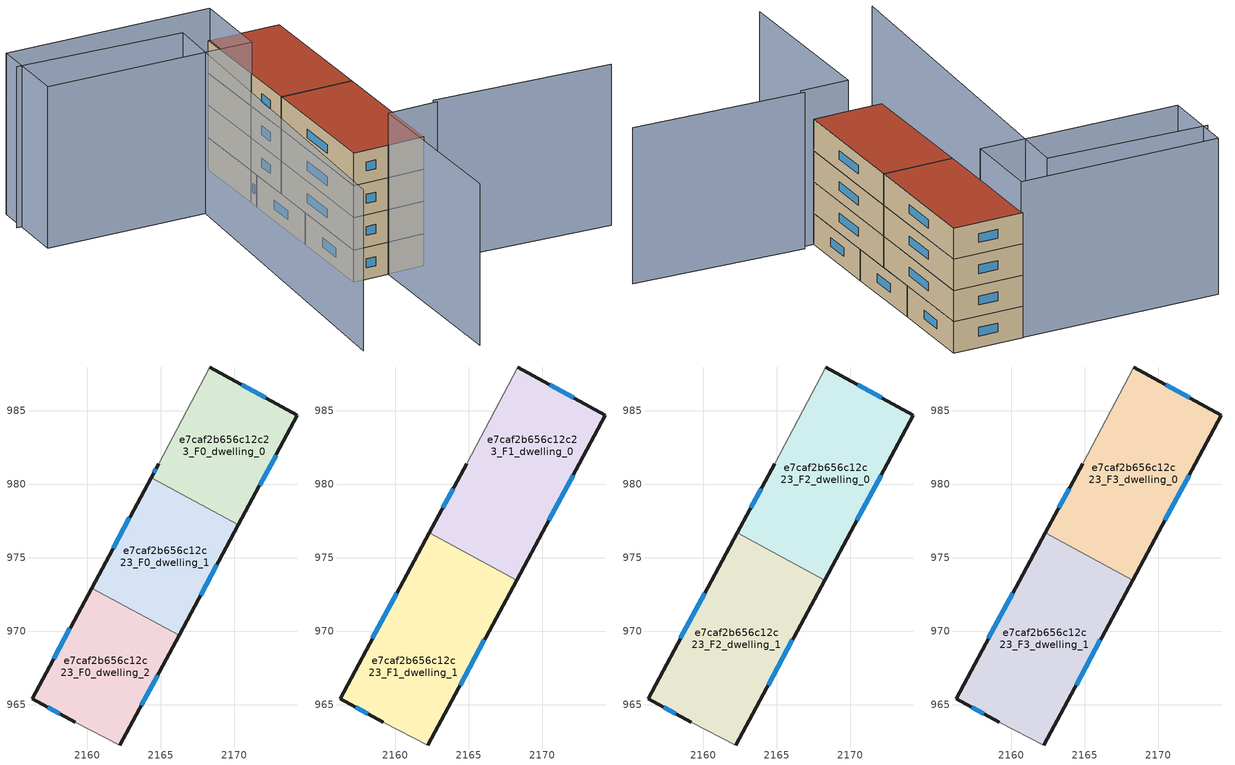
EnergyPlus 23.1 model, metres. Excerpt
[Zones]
e7caf2b656c12c23_F0_dwelling_0
 floor ground (EU_floor_Construction): 2174.3,984.69 2170.28,977.24 2164.33,980.45 2164.85,981.42 2168.33,987.99 z0
 wall outside (EU_wall_Construction): 2170.28,977.24 2174.3,984.69 2168.33,987.99 / 2164.85,981.42 2164.33,980.45 z0:3
 wall to e7caf2b656c12c23_F0_dwelling_1 (EU_wall_Construction): 2164.33,980.45 2170.28,977.24 z0:3
 wall adiabatic (EU_wall_Construction): 2168.33,987.99 2164.85,981.42 z0:3
 window (EU_Window_Construction): 2171.74,979.95 2172.84,981.99 / 2164.67,981.06 2164.52,980.8 / 2172.13,985.89 2170.5,986.79 z1.09:1.91
e7caf2b656c12c23_F0_dwelling_1
 floor ground (EU_floor_Construction): 2170.28,977.24 2166.24,969.73 2160.29,972.94 2164.33,980.45 z0
 wall outside (EU_wall_Construction): 2164.33,980.45 2160.29,972.94 / 2166.24,969.73 2170.28,977.24 z0:3
 wall to e7caf2b656c12c23_F0_dwelling_2 (EU_wall_Construction): 2160.29,972.94 2166.24,969.73 z0:3
 window (EU_Window_Construction): 2162.86,977.72 2161.76,975.66 / 2167.71,972.46 2168.82,974.51 z1.09:1.91
e7caf2b656c12c23_F0_dwelling_2
 floor ground (EU_floor_Construction): 2166.24,969.73 2162.21,962.26 2159.19,963.83 2156.23,965.42 2160.29,972.94 z0
 wall outside (EU_wall_Construction): 2160.29,972.94 2156.23,965.42 2159.19,963.83 / 2162.21,962.26 2166.24,969.73 z0:3
 wall adiabatic (EU_wall_Construction): 2159.19,963.83 2162.21,962.26 z0:3
 window (EU_Window_Construction): 2157.31,964.84 2158.11,964.4 / 2158.82,970.21 2157.71,968.15 / 2163.67,964.97 2164.78,967.02 z1.09:1.91
e7caf2b656c12c23_F1_dwelling_0
 floor to e7caf2b656c12c23_F0_dwelling_0 (EU_floor_Construction): 2174.3,984.69 2170.28,977.24 2164.33,980.45 2164.85,981.42 2168.33,987.99 z3
 floor to e7caf2b656c12c23_F0_dwelling_1 (EU_floor_Construction): 2170.28,977.24 2168.26,973.49 2162.31,976.69 2164.33,980.45 z3
 wall outside (EU_wall_Construction): 2168.26,973.49 2174.3,984.69 2168.33,987.99 / 2164.85,981.42 2162.31,976.69 z3:6
 wall to e7caf2b656c12c23_F1_dwelling_1 (EU_wall_Construction): 2162.31,976.69 2168.26,973.49 z3:6
 wall adiabatic (EU_wall_Construction): 2168.33,987.99 2164.85,981.42 z3:6
 window (EU_Window_Construction): 2170.45,977.55 2172.11,980.63 / 2163.93,979.7 2163.23,978.41 / 2172.13,985.89 2170.5,986.79 z4.09:4.91
e7caf2b656c12c23_F1_dwelling_1
 floor to e7caf2b656c12c23_F0_dwelling_1 (EU_floor_Construction): 2168.26,973.49 2166.24,969.73 2160.29,972.94 2162.31,976.69 z3
 floor to e7caf2b656c12c23_F0_dwelling_2 (EU_floor_Construction): 2166.24,969.73 2162.21,962.26 2159.19,963.83 2156.23,965.42 2160.29,972.94 z3
 wall outside (EU_wall_Construction): 2162.31,976.69 2156.23,965.42 2159.19,963.83 / 2162.21,962.26 2168.26,973.49 z3:6
 wall adiabatic (EU_wall_Construction): 2159.19,963.83 2162.21,962.26 z3:6
 window (EU_Window_Construction): 2157.31,964.84 2158.11,964.4 / 2160.1,972.6 2158.44,969.51 / 2164.41,966.34 2166.07,969.41 z4.09:4.91
e7caf2b656c12c23_F2_dwelling_0
 floor to e7caf2b656c12c23_F1_dwelling_0 (EU_floor_Construction): 2174.3,984.69 2168.26,973.49 2162.31,976.69 2164.85,981.42 2168.33,987.99 z6
 wall outside (EU_wall_Construction): 2168.26,973.49 2174.3,984.69 2168.33,987.99 / 2164.85,981.42 2162.31,976.69 z6:9
 wall to e7caf2b656c12c23_F2_dwelling_1 (EU_wall_Construction): 2162.31,976.69 2168.26,973.49 z6:9
 wall adiabatic (EU_wall_Construction): 2168.33,987.99 2164.85,981.42 z6:9
 window (EU_Window_Construction): 2170.45,977.55 2172.11,980.63 / 2163.93,979.7 2163.23,978.41 / 2172.13,985.89 2170.5,986.79 z7.09:7.91
e7caf2b656c12c23_F2_dwelling_1
 floor to e7caf2b656c12c23_F1_dwelling_1 (EU_floor_Construction): 2168.26,973.49 2162.21,962.26 2159.19,963.83 2156.23,965.42 2162.31,976.69 z6
 wall outside (EU_wall_Construction): 2162.31,976.69 2156.23,965.42 2159.19,963.83 / 2162.21,962.26 2168.26,973.49 z6:9
 wall adiabatic (EU_wall_Construction): 2159.19,963.83 2162.21,962.26 z6:9
 window (EU_Window_Construction): 2157.31,964.84 2158.11,964.4 / 2160.1,972.6 2158.44,969.51 / 2164.41,966.34 2166.07,969.41 z7.09:7.91
e7caf2b656c12c23_F3_dwelling_0
 floor to e7caf2b656c12c23_F2_dwelling_0 (EU_floor_Construction): 2174.3,984.69 2168.26,973.49 2162.31,976.69 2164.85,981.42 2168.33,987.99 z9
 wall outside (EU_wall_Construction): 2168.26,973.49 2174.3,984.69 2168.33,987.99 / 2164.85,981.42 2162.31,976.69 z9:12
 wall to e7caf2b656c12c23_F3_dwelling_1 (EU_wall_Construction): 2162.31,976.69 2168.26,973.49 z9:12
 wall adiabatic (EU_wall_Construction): 2168.33,987.99 2164.85,981.42 z9:12
 window (EU_Window_Construction): 2170.45,977.55 2172.11,980.63 / 2163.93,979.7 2163.23,978.41 / 2172.13,985.89 2170.5,986.79 z10.09:10.91
 roof outside (EU_roof_Construction): 2168.26,973.49 2174.3,984.69 2168.33,987.99 2164.85,981.42 2162.31,976.69 z12
e7caf2b656c12c23_F3_dwelling_1
 floor to e7caf2b656c12c23_F2_dwelling_1 (EU_floor_Construction): 2168.26,973.49 2162.21,962.26 2159.19,963.83 2156.23,965.42 2162.31,976.69 z9
 wall outside (EU_wall_Construction): 2162.31,976.69 2156.23,965.42 2159.19,963.83 / 2162.21,962.26 2168.26,973.49 z9:12
 wall adiabatic (EU_wall_Construction): 2159.19,963.83 2162.21,962.26 z9:12
 window (EU_Window_Construction): 2157.31,964.84 2158.11,964.4 / 2160.1,972.6 2158.44,969.51 / 2164.41,966.34 2166.07,969.41 z10.09:10.91
 roof outside (EU_roof_Construction): 2162.21,962.26 2168.26,973.49 2162.31,976.69 2156.23,965.42 2159.19,963.83 z12
shading: 2163.35,962.07 2177.64,953.49 / 2151.55,949.66 2159.18,963.83 / 2159.18,963.83 2163.3,961.61 / 2149.81,995.13 2163.15,987.15 / 2163.15,987.15 2145.23,957.23 / 2151.57,997.37 2168.49,987.9 / 2168.49,987.9 2164.75,981.23 / 2164.75,981.23 2147.84,990.7 / 2147.84,990.7 2151.57,997.37 z0:15
[Building]
EU S2 Campaign: North Axis=0; Terrain=City; Solar Distribution=FullExterior
[Site:Location]
Bologna: Latitude=44.5; Longitude=11.25; Time Zone=1; Elevation=37
[SizingPeriod:WeatherFileDays]
AnnualSizingPeriod: Begin Month=1; Begin Day of Month=1; End Month=12; End Day of Month=31; Day of Week for Start Day=Monday; Use Weather File Daylight Saving Period=No; Use Weather File Rain and Snow Indicators=No
[MATERIAL]
EU_InternalMass_Material: Roughness=MediumRough; Thickness=0.1; Conductivity=1; Density=1800; Specific Heat=900; Thermal Absorptance=0.9; Solar Absorptance=0.7; Visible Absorptance=0.7
[MATERIAL:NOMASS] Roughness=MediumRough; Thermal Absorptance=0.9; Solar Absorptance=0.7; Visible Absorptance=0.7
Name | Thermal Resistance
EU_wall_NoMass | 0.818544
EU_roof_NoMass | 0.6448
EU_floor_NoMass | 0.806
[WINDOWMATERIAL:SIMPLEGLAZINGSYSTEM]
EU_Window_SimpleGlazing: UFactor=4.43105; Solar Heat Gain Coefficient=0.85; Visible Transmittance=0.85
[CONSTRUCTION]
EU_wall_Construction: EU_wall_NoMass
EU_roof_Construction: EU_roof_NoMass
EU_floor_Construction: EU_floor_NoMass
EU_Window_Construction: EU_Window_SimpleGlazing
EU_InternalMass_Construction: EU_InternalMass_Material
[ZONE] Type=1; Multiplier=1; Ceiling Height=autocalculate; Floor Area=autocalculate; Part of Total Floor Area=Yes
Name | Volume
e7caf2b656c12c23_F0_dwelling_0 | 172.985
e7caf2b656c12c23_F1_dwelling_0; e7caf2b656c12c23_F2_dwelling_0; e7caf2b656c12c23_F3_dwelling_0 | 259.468
e7caf2b656c12c23_F0_dwelling_1 | 172.969
e7caf2b656c12c23_F1_dwelling_1; e7caf2b656c12c23_F2_dwelling_1; e7caf2b656c12c23_F3_dwelling_1 | 259.463
e7caf2b656c12c23_F0_dwelling_2 | 172.964
[INTERNALMASS] Construction=EU_InternalMass_Construction
Name | Zone or ZoneList | Surface Area
e7caf2b656c12c23_F0_dwelling_0_EU_InternalMass | e7caf2b656c12c23_F0_dwelling_0 | 57.6617
e7caf2b656c12c23_F0_dwelling_1_EU_InternalMass | e7caf2b656c12c23_F0_dwelling_1 | 57.6566
e7caf2b656c12c23_F0_dwelling_2_EU_InternalMass | e7caf2b656c12c23_F0_dwelling_2 | 57.6548
e7caf2b656c12c23_F1_dwelling_0_EU_InternalMass | e7caf2b656c12c23_F1_dwelling_0 | 86.4892
e7caf2b656c12c23_F1_dwelling_1_EU_InternalMass | e7caf2b656c12c23_F1_dwelling_1 | 86.4876
e7caf2b656c12c23_F2_dwelling_0_EU_InternalMass | e7caf2b656c12c23_F2_dwelling_0 | 86.4892
e7caf2b656c12c23_F2_dwelling_1_EU_InternalMass | e7caf2b656c12c23_F2_dwelling_1 | 86.4876
e7caf2b656c12c23_F3_dwelling_0_EU_InternalMass | e7caf2b656c12c23_F3_dwelling_0 | 86.4892
e7caf2b656c12c23_F3_dwelling_1_EU_InternalMass | e7caf2b656c12c23_F3_dwelling_1 | 86.4876
[OTHEREQUIPMENT] Fuel Type=Electricity; Design Level Calculation Method=Watts/Area; Power per Zone Floor Area=1; Fraction Latent=0; Fraction Radiant=0; Fraction Lost=0; Carbon Dioxide Generation Rate=0; EndUse Subcategory=EU_Step8_InternalGains
Name | Zone or ZoneList or Space or SpaceList | Schedule
EU_Step8_InternalGain_e7caf2b656c12c23_F0_dwelling_0_f000 | e7caf2b656c12c23_F0_dwelling_0 | EU_Step8_GainSchedule_e7caf2b656c12c23_F0_dwelling_0_f000
EU_Step8_InternalGain_e7caf2b656c12c23_F0_dwelling_1_f000 | e7caf2b656c12c23_F0_dwelling_1 | EU_Step8_GainSchedule_e7caf2b656c12c23_F0_dwelling_1_f000
EU_Step8_InternalGain_e7caf2b656c12c23_F0_dwelling_2_f000 | e7caf2b656c12c23_F0_dwelling_2 | EU_Step8_GainSchedule_e7caf2b656c12c23_F0_dwelling_2_f000
EU_Step8_InternalGain_e7caf2b656c12c23_F1_dwelling_0_f000 | e7caf2b656c12c23_F1_dwelling_0 | EU_Step8_GainSchedule_e7caf2b656c12c23_F1_dwelling_0_f000
EU_Step8_InternalGain_e7caf2b656c12c23_F1_dwelling_1_f000 | e7caf2b656c12c23_F1_dwelling_1 | EU_Step8_GainSchedule_e7caf2b656c12c23_F1_dwelling_1_f000
EU_Step8_InternalGain_e7caf2b656c12c23_F2_dwelling_0_f000 | e7caf2b656c12c23_F2_dwelling_0 | EU_Step8_GainSchedule_e7caf2b656c12c23_F2_dwelling_0_f000
EU_Step8_InternalGain_e7caf2b656c12c23_F2_dwelling_1_f000 | e7caf2b656c12c23_F2_dwelling_1 | EU_Step8_GainSchedule_e7caf2b656c12c23_F2_dwelling_1_f000
EU_Step8_InternalGain_e7caf2b656c12c23_F3_dwelling_0_f000 | e7caf2b656c12c23_F3_dwelling_0 | EU_Step8_GainSchedule_e7caf2b656c12c23_F3_dwelling_0_f000
EU_Step8_InternalGain_e7caf2b656c12c23_F3_dwelling_1_f000 | e7caf2b656c12c23_F3_dwelling_1 | EU_Step8_GainSchedule_e7caf2b656c12c23_F3_dwelling_1_f000
[ZONEVENTILATION:DESIGNFLOWRATE] Schedule=EU_AlwaysOn; Design Flow Rate Calculation Method=AirChanges/Hour; Air Changes per Hour=0.708969; Ventilation Type=Natural; Fan Pressure Rise=0; Fan Total Efficiency=1; Constant Term Coefficient=1; Temperature Term Coefficient=0; Velocity Term Coefficient=0; Velocity Squared Term Coefficient=0; Minimum Indoor Temperature=-100; Maximum Indoor Temperature=100; Delta Temperature=-100; Minimum Outdoor Temperature=-100; Maximum Outdoor Temperature=100; Maximum Wind Speed=40
Name | Zone or ZoneList or Space or SpaceList
EU_ConstantAir_e7caf2b656c12c23_F0_dwelling_0 | e7caf2b656c12c23_F0_dwelling_0
EU_ConstantAir_e7caf2b656c12c23_F0_dwelling_1 | e7caf2b656c12c23_F0_dwelling_1
EU_ConstantAir_e7caf2b656c12c23_F0_dwelling_2 | e7caf2b656c12c23_F0_dwelling_2
EU_ConstantAir_e7caf2b656c12c23_F1_dwelling_0 | e7caf2b656c12c23_F1_dwelling_0
EU_ConstantAir_e7caf2b656c12c23_F1_dwelling_1 | e7caf2b656c12c23_F1_dwelling_1
EU_ConstantAir_e7caf2b656c12c23_F2_dwelling_0 | e7caf2b656c12c23_F2_dwelling_0
EU_ConstantAir_e7caf2b656c12c23_F2_dwelling_1 | e7caf2b656c12c23_F2_dwelling_1
EU_ConstantAir_e7caf2b656c12c23_F3_dwelling_0 | e7caf2b656c12c23_F3_dwelling_0
EU_ConstantAir_e7caf2b656c12c23_F3_dwelling_1 | e7caf2b656c12c23_F3_dwelling_1
[HVACTEMPLATE:THERMOSTAT] Constant Heating Setpoint=20; Constant Cooling Setpoint=50
EU_HeatOnly_e7caf2b656c12c23_F0_dwelling_0; EU_HeatOnly_e7caf2b656c12c23_F0_dwelling_1; EU_HeatOnly_e7caf2b656c12c23_F0_dwelling_2; EU_HeatOnly_e7caf2b656c12c23_F1_dwelling_0; EU_HeatOnly_e7caf2b656c12c23_F1_dwelling_1; EU_HeatOnly_e7caf2b656c12c23_F2_dwelling_0; EU_HeatOnly_e7caf2b656c12c23_F2_dwelling_1; EU_HeatOnly_e7caf2b656c12c23_F3_dwelling_0; EU_HeatOnly_e7caf2b656c12c23_F3_dwelling_1
[HVACTEMPLATE:ZONE:IDEALLOADSAIRSYSTEM] System Availability Schedule=EU_AlwaysOn; Maximum Heating Supply Air Temperature=50; Minimum Cooling Supply Air Temperature=13; Maximum Heating Supply Air Humidity Ratio=0.0156; Minimum Cooling Supply Air Humidity Ratio=0.0077; Heating Limit=NoLimit; Cooling Limit=NoLimit; Heating Availability Schedule=EU_AlwaysOn; Cooling Availability Schedule=EU_CoolingOff; Dehumidification Control Type=ConstantSensibleHeatRatio; Cooling Sensible Heat Ratio=0.7; Dehumidification Setpoint=60; Humidification Control Type=None; Humidification Setpoint=30; Outdoor Air Method=None; Outdoor Air Flow Rate per Person=0.00944; Outdoor Air Flow Rate per Zone Floor Area=0; Outdoor Air Flow Rate per Zone=0; Demand Controlled Ventilation Type=None; Outdoor Air Economizer Type=NoEconomizer; Heat Recovery Type=None; Sensible Heat Recovery Effectiveness=0.7; Latent Heat Recovery Effectiveness=0.65
Name | Template Thermostat
e7caf2b656c12c23_F0_dwelling_0 | EU_HeatOnly_e7caf2b656c12c23_F0_dwelling_0
e7caf2b656c12c23_F0_dwelling_1 | EU_HeatOnly_e7caf2b656c12c23_F0_dwelling_1
e7caf2b656c12c23_F0_dwelling_2 | EU_HeatOnly_e7caf2b656c12c23_F0_dwelling_2
e7caf2b656c12c23_F1_dwelling_0 | EU_HeatOnly_e7caf2b656c12c23_F1_dwelling_0
e7caf2b656c12c23_F1_dwelling_1 | EU_HeatOnly_e7caf2b656c12c23_F1_dwelling_1
e7caf2b656c12c23_F2_dwelling_0 | EU_HeatOnly_e7caf2b656c12c23_F2_dwelling_0
e7caf2b656c12c23_F2_dwelling_1 | EU_HeatOnly_e7caf2b656c12c23_F2_dwelling_1
e7caf2b656c12c23_F3_dwelling_0 | EU_HeatOnly_e7caf2b656c12c23_F3_dwelling_0
e7caf2b656c12c23_F3_dwelling_1 | EU_HeatOnly_e7caf2b656c12c23_F3_dwelling_1
[SIZING:ZONE] Zone Cooling Design Supply Air Temperature Input Method=SupplyAirTemperature; Zone Cooling Design Supply Air Temperature=13; Zone Heating Design Supply Air Temperature Input Method=SupplyAirTemperature; Zone Heating Design Supply Air Temperature=50; Zone Cooling Design Supply Air Humidity Ratio=0.008; Zone Heating Design Supply Air Humidity Ratio=0.008; Cooling Design Air Flow Method=DesignDay; Cooling Design Air Flow Rate=0; Cooling Minimum Air Flow per Zone Floor Area=0.000762; Cooling Minimum Air Flow=0; Cooling Minimum Air Flow Fraction=0.2; Heating Design Air Flow Method=DesignDay; Heating Design Air Flow Rate=0; Heating Maximum Air Flow per Zone Floor Area=0.002032; Heating Maximum Air Flow=0.141576; Heating Maximum Air Flow Fraction=0.3; Account for Dedicated Outdoor Air System=No; Dedicated Outdoor Air System Control Strategy=NeutralSupplyAir; Dedicated Outdoor Air Low Setpoint Temperature for Design=autosize; Dedicated Outdoor Air High Setpoint Temperature for Design=autosize; Zone Load Sizing Method=Sensible Load Only No Latent Load; Zone Latent Cooling Design Supply Air Humidity Ratio Input Method=HumidityRatioDifference; Zone Cooling Design Supply Air Humidity Ratio Difference=0.005; Zone Latent Heating Design Supply Air Humidity Ratio Input Method=HumidityRatioDifference; Zone Humidification Design Supply Air Humidity Ratio Difference=0.005
e7caf2b656c12c23_F0_dwelling_0; e7caf2b656c12c23_F0_dwelling_1; e7caf2b656c12c23_F0_dwelling_2; e7caf2b656c12c23_F1_dwelling_0; e7caf2b656c12c23_F1_dwelling_1; e7caf2b656c12c23_F2_dwelling_0; e7caf2b656c12c23_F2_dwelling_1; e7caf2b656c12c23_F3_dwelling_0; e7caf2b656c12c23_F3_dwelling_1
[SCHEDULE:CONSTANT]
Name | Hourly Value
EU_AlwaysOn | 1
EU_CoolingOff | 0
[SCHEDULE:FILE] Column Number=1; Rows to Skip at Top=0; Number of Hours of Data=8760; Column Separator=Comma; Interpolate to Timestep=No; Minutes per Item=60; Adjust Schedule for Daylight Savings=Yes
Name | File
EU_Step8_GainSchedule_e7caf2b656c12c23_F0_dwelling_0_f000 | ../../schedules/e7caf2b656c12c23/e7caf2b656c12c23_F0_dwelling_0_f000_gain.csv
EU_Step8_GainSchedule_e7caf2b656c12c23_F0_dwelling_1_f000 | ../../schedules/e7caf2b656c12c23/e7caf2b656c12c23_F0_dwelling_1_f000_gain.csv
EU_Step8_GainSchedule_e7caf2b656c12c23_F0_dwelling_2_f000 | ../../schedules/e7caf2b656c12c23/e7caf2b656c12c23_F0_dwelling_2_f000_gain.csv
EU_Step8_GainSchedule_e7caf2b656c12c23_F1_dwelling_0_f000 | ../../schedules/e7caf2b656c12c23/e7caf2b656c12c23_F1_dwelling_0_f000_gain.csv
EU_Step8_GainSchedule_e7caf2b656c12c23_F1_dwelling_1_f000 | ../../schedules/e7caf2b656c12c23/e7caf2b656c12c23_F1_dwelling_1_f000_gain.csv
EU_Step8_GainSchedule_e7caf2b656c12c23_F2_dwelling_0_f000 | ../../schedules/e7caf2b656c12c23/e7caf2b656c12c23_F2_dwelling_0_f000_gain.csv
EU_Step8_GainSchedule_e7caf2b656c12c23_F2_dwelling_1_f000 | ../../schedules/e7caf2b656c12c23/e7caf2b656c12c23_F2_dwelling_1_f000_gain.csv
EU_Step8_GainSchedule_e7caf2b656c12c23_F3_dwelling_0_f000 | ../../schedules/e7caf2b656c12c23/e7caf2b656c12c23_F3_dwelling_0_f000_gain.csv
EU_Step8_GainSchedule_e7caf2b656c12c23_F3_dwelling_1_f000 | ../../schedules/e7caf2b656c12c23/e7caf2b656c12c23_F3_dwelling_1_f000_gain.csv
